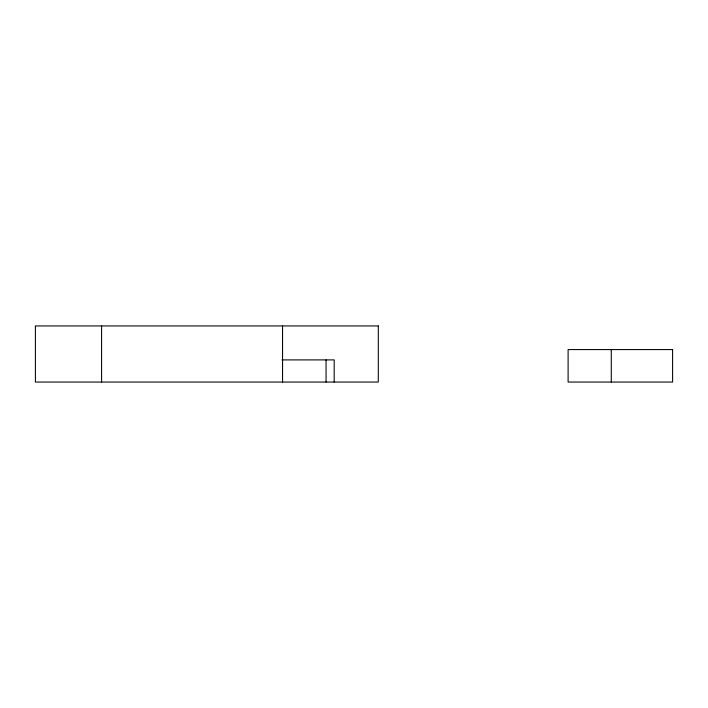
<?xml version="1.0" encoding="UTF-8"?>
<svg xmlns="http://www.w3.org/2000/svg" width="708" height="708" viewBox="0 0 708 708"><rect width="100%" height="100%" fill="white"/><g stroke="black" fill="none" stroke-linecap="round" stroke-linejoin="round"><path stroke-width="1.06" d="M281.899 359.903L334.185 359.903L334.185 382.055M611.287 349.575L611.287 382.055M326.061 359.903L326.061 382.055M282.554 325.946L282.554 382.055M101.589 325.946L101.589 382.055M378.302 325.946L35.4 325.946L35.4 382.055L378.302 382.055L378.302 325.946M672.6 349.575L568.108 349.575L568.108 382.055L672.6 382.055L672.6 349.575"/></g></svg>
